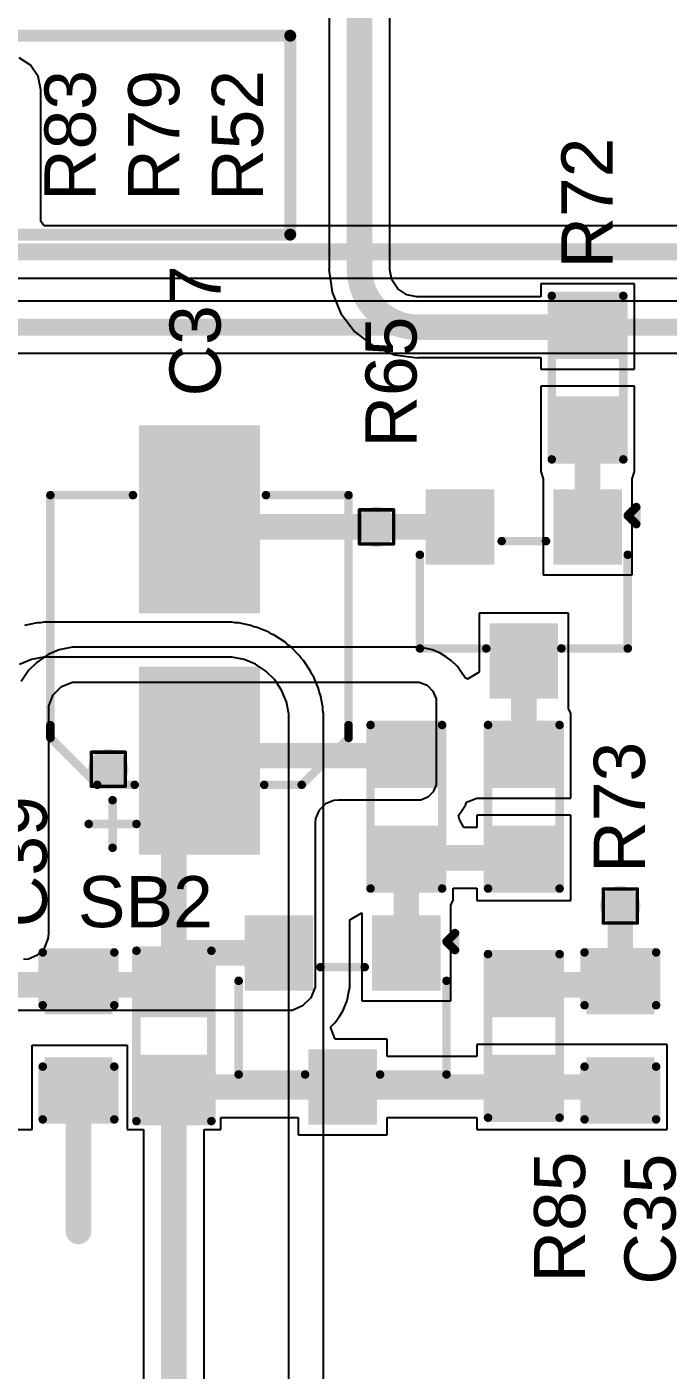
# Model space of a CAD drawing. Header units: inches. Extents: x -40 to 219, y 2 to 133.
# Drawn here: x 74.08 to 83.64, y 18.79 to 38.82 of the extents above; entities that cross this region are included whole.
import ezdxf

# ---------------------------------------------------------------- set-up
doc = ezdxf.new("R2010")
doc.units = ezdxf.units.IN
for name, color, linetype in [('Bottom Layer', 5, 'Continuous'), ('Drill Drawing', 1, 'Continuous'), ('Top Layer', 1, 'Continuous'), ('Top Overlay', 2, 'Continuous'), ('Top Paste', 8, 'Continuous'), ('Top Solder', 216, 'Continuous'), ('Via Holes', 16, 'Continuous')]:
    doc.layers.add(name, color=color, linetype=linetype)
doc.styles.add('Arial', font='', dxfattribs={"height": 0.2})
doc.styles.get('Arial').set_extended_font_data('Arial')

# ---------------------------------------------------------------- blocks, each defined once
blk = doc.blocks.new('S______B______27')
at = {"layer": 'Top Layer'}
for points in [[(-1.143, -0.4445), (-1.143, 0.4445), (-0.3809999999999999, 0.4445), (-0.3809999999999999, -0.4445)], [(0.3809999999999999, -0.4445), (0.3809999999999999, 0.4445), (1.143, 0.4445), (1.143, -0.4445)]]:
    blk.add_hatch(color=1, dxfattribs=at).paths.add_polyline_path(points)
at = {"layer": 'Top Paste'}
for points in [[(-1.143, -0.4445), (-1.143, 0.4445), (-0.3809999999999999, 0.4445), (-0.3809999999999999, -0.4445)], [(0.3809999999999999, -0.4445), (0.3809999999999999, 0.4445), (1.143, 0.4445), (1.143, -0.4445)]]:
    blk.add_hatch(color=8, dxfattribs=at).paths.add_polyline_path(points)
at = {"layer": 'Top Solder'}
for points in [[(-1.2446, -0.5460999999999999), (-1.2446, 0.5460999999999999), (-0.2794, 0.5460999999999999), (-0.2794, -0.5460999999999999)], [(0.2794, -0.5460999999999999), (0.2794, 0.5460999999999999), (1.2446, 0.5460999999999999), (1.2446, -0.5460999999999999)]]:
    blk.add_hatch(color=216, dxfattribs=at).paths.add_polyline_path(points)
at = {"layer": 'Top Overlay', "const_width": 0.127}
for points in [[(-1.27, 0.5588), (-1.27, -0.5588)], [(-1.27, 0.5588), (1.27, 0.5588)], [(1.27, 0.5588), (1.27, -0.5588)], [(-1.27, -0.5588), (1.27, -0.5588)]]:
    blk.add_lwpolyline(points, dxfattribs=at)
at = {"layer": 'Top Overlay', "const_width": 0.0635}
for points in [[(-1.30175, 0.5588, 1), (-1.23825, 0.5588, 1)], [(-1.30175, 0.5588, 1), (-1.23825, 0.5588, 1)], [(1.23825, 0.5588, 1), (1.30175, 0.5588, 1)], [(1.23825, 0.5588, 1), (1.30175, 0.5588, 1)], [(-1.30175, -0.5588, 1), (-1.23825, -0.5588, 1)], [(-1.30175, -0.5588, 1), (-1.23825, -0.5588, 1)], [(1.23825, -0.5588, 1), (1.30175, -0.5588, 1)], [(1.23825, -0.5588, 1), (1.30175, -0.5588, 1)]]:
    blk.add_lwpolyline(points, format="xyb", close=True, dxfattribs=at)
blk = doc.blocks.new('R___0603_33')
at = {"layer": 'Top Layer'}
for points in [[(-0.3809999999999999, 0.4445), (-0.3809999999999999, -0.4445), (-1.143, -0.4445), (-1.143, 0.4445)], [(1.143, 0.4445), (1.143, -0.4445), (0.3809999999999999, -0.4445), (0.3809999999999999, 0.4445)]]:
    blk.add_hatch(color=1, dxfattribs=at).paths.add_polyline_path(points)
at = {"layer": 'Top Paste'}
for points in [[(-0.3809999999999999, 0.4445), (-0.3809999999999999, -0.4445), (-1.143, -0.4445), (-1.143, 0.4445)], [(1.143, 0.4445), (1.143, -0.4445), (0.3809999999999999, -0.4445), (0.3809999999999999, 0.4445)]]:
    blk.add_hatch(color=8, dxfattribs=at).paths.add_polyline_path(points)
at = {"layer": 'Top Solder'}
for points in [[(-0.2794, 0.5460999999999999), (-0.2794, -0.5460999999999999), (-1.2446, -0.5460999999999999), (-1.2446, 0.5460999999999999)], [(1.2446, 0.5460999999999999), (1.2446, -0.5460999999999999), (0.2794, -0.5460999999999999), (0.2794, 0.5460999999999999)]]:
    blk.add_hatch(color=216, dxfattribs=at).paths.add_polyline_path(points)
at = {"layer": 'Top Overlay', "const_width": 0.127}
for points in [[(-1.2192, 0.5334), (1.2192, 0.5334)], [(-1.2192, 0.5334), (-1.2192, -0.5334)], [(1.2192, 0.5334), (1.2192, -0.5334)], [(-1.2192, -0.5334), (1.2192, -0.5334)]]:
    blk.add_lwpolyline(points, dxfattribs=at)
at = {"layer": 'Top Overlay', "const_width": 0.0635}
for points in [[(-1.25095, 0.5334, 1), (-1.18745, 0.5334, 1)], [(-1.25095, 0.5334, 1), (-1.18745, 0.5334, 1)], [(1.18745, 0.5334, 1), (1.25095, 0.5334, 1)], [(1.18745, 0.5334, 1), (1.25095, 0.5334, 1)], [(-1.25095, -0.5334, 1), (-1.18745, -0.5334, 1)], [(-1.25095, -0.5334, 1), (-1.18745, -0.5334, 1)], [(1.18745, -0.5334, 1), (1.25095, -0.5334, 1)], [(1.18745, -0.5334, 1), (1.25095, -0.5334, 1)]]:
    blk.add_lwpolyline(points, format="xyb", close=True, dxfattribs=at)
blk = doc.blocks.new('R___0603_45')
at = {"layer": 'Top Layer'}
for points in [[(-0.3809999999999999, 0.4445), (-0.3809999999999999, -0.4445), (-1.143, -0.4445), (-1.143, 0.4445)], [(1.143, 0.4445), (1.143, -0.4445), (0.3809999999999999, -0.4445), (0.3809999999999999, 0.4445)]]:
    blk.add_hatch(color=1, dxfattribs=at).paths.add_polyline_path(points)
at = {"layer": 'Top Paste'}
for points in [[(-0.3809999999999999, 0.4445), (-0.3809999999999999, -0.4445), (-1.143, -0.4445), (-1.143, 0.4445)], [(1.143, 0.4445), (1.143, -0.4445), (0.3809999999999999, -0.4445), (0.3809999999999999, 0.4445)]]:
    blk.add_hatch(color=8, dxfattribs=at).paths.add_polyline_path(points)
at = {"layer": 'Top Solder'}
for points in [[(-0.2794, 0.5460999999999999), (-0.2794, -0.5460999999999999), (-1.2446, -0.5460999999999999), (-1.2446, 0.5460999999999999)], [(1.2446, 0.5460999999999999), (1.2446, -0.5460999999999999), (0.2794, -0.5460999999999999), (0.2794, 0.5460999999999999)]]:
    blk.add_hatch(color=216, dxfattribs=at).paths.add_polyline_path(points)
at = {"layer": 'Top Overlay', "const_width": 0.127}
for points in [[(-1.2192, 0.5334), (1.2192, 0.5334)], [(-1.2192, 0.5334), (-1.2192, -0.5334)], [(1.2192, 0.5334), (1.2192, -0.5334)], [(-1.2192, -0.5334), (1.2192, -0.5334)]]:
    blk.add_lwpolyline(points, dxfattribs=at)
at = {"layer": 'Top Overlay', "const_width": 0.0635}
for points in [[(-1.25095, 0.5334, 1), (-1.18745, 0.5334, 1)], [(-1.25095, 0.5334, 1), (-1.18745, 0.5334, 1)], [(1.18745, 0.5334, 1), (1.25095, 0.5334, 1)], [(1.18745, 0.5334, 1), (1.25095, 0.5334, 1)], [(-1.25095, -0.5334, 1), (-1.18745, -0.5334, 1)], [(-1.25095, -0.5334, 1), (-1.18745, -0.5334, 1)], [(1.18745, -0.5334, 1), (1.25095, -0.5334, 1)], [(1.18745, -0.5334, 1), (1.25095, -0.5334, 1)]]:
    blk.add_lwpolyline(points, format="xyb", close=True, dxfattribs=at)
blk = doc.blocks.new('R___0603_46')
at = {"layer": 'Top Layer'}
for points in [[(-0.3809999999999999, 0.4445), (-0.3809999999999999, -0.4445), (-1.143, -0.4445), (-1.143, 0.4445)], [(1.143, 0.4445), (1.143, -0.4445), (0.3809999999999999, -0.4445), (0.3809999999999999, 0.4445)]]:
    blk.add_hatch(color=1, dxfattribs=at).paths.add_polyline_path(points)
at = {"layer": 'Top Paste'}
for points in [[(-0.3809999999999999, 0.4445), (-0.3809999999999999, -0.4445), (-1.143, -0.4445), (-1.143, 0.4445)], [(1.143, 0.4445), (1.143, -0.4445), (0.3809999999999999, -0.4445), (0.3809999999999999, 0.4445)]]:
    blk.add_hatch(color=8, dxfattribs=at).paths.add_polyline_path(points)
at = {"layer": 'Top Solder'}
for points in [[(-0.2794, 0.5460999999999999), (-0.2794, -0.5460999999999999), (-1.2446, -0.5460999999999999), (-1.2446, 0.5460999999999999)], [(1.2446, 0.5460999999999999), (1.2446, -0.5460999999999999), (0.2794, -0.5460999999999999), (0.2794, 0.5460999999999999)]]:
    blk.add_hatch(color=216, dxfattribs=at).paths.add_polyline_path(points)
at = {"layer": 'Top Overlay', "const_width": 0.127}
for points in [[(-1.2192, 0.5334), (1.2192, 0.5334)], [(-1.2192, 0.5334), (-1.2192, -0.5334)], [(1.2192, 0.5334), (1.2192, -0.5334)], [(-1.2192, -0.5334), (1.2192, -0.5334)]]:
    blk.add_lwpolyline(points, dxfattribs=at)
at = {"layer": 'Top Overlay', "const_width": 0.0635}
for points in [[(-1.25095, 0.5334, 1), (-1.18745, 0.5334, 1)], [(-1.25095, 0.5334, 1), (-1.18745, 0.5334, 1)], [(1.18745, 0.5334, 1), (1.25095, 0.5334, 1)], [(1.18745, 0.5334, 1), (1.25095, 0.5334, 1)], [(-1.25095, -0.5334, 1), (-1.18745, -0.5334, 1)], [(-1.25095, -0.5334, 1), (-1.18745, -0.5334, 1)], [(1.18745, -0.5334, 1), (1.25095, -0.5334, 1)], [(1.18745, -0.5334, 1), (1.25095, -0.5334, 1)]]:
    blk.add_lwpolyline(points, format="xyb", close=True, dxfattribs=at)
blk = doc.blocks.new('R___0603_53')
at = {"layer": 'Top Layer'}
for points in [[(-0.3809999999999999, 0.4445), (-0.3809999999999999, -0.4445), (-1.143, -0.4445), (-1.143, 0.4445)], [(1.143, 0.4445), (1.143, -0.4445), (0.3809999999999999, -0.4445), (0.3809999999999999, 0.4445)]]:
    blk.add_hatch(color=1, dxfattribs=at).paths.add_polyline_path(points)
at = {"layer": 'Top Paste'}
for points in [[(-0.3809999999999999, 0.4445), (-0.3809999999999999, -0.4445), (-1.143, -0.4445), (-1.143, 0.4445)], [(1.143, 0.4445), (1.143, -0.4445), (0.3809999999999999, -0.4445), (0.3809999999999999, 0.4445)]]:
    blk.add_hatch(color=8, dxfattribs=at).paths.add_polyline_path(points)
at = {"layer": 'Top Solder'}
for points in [[(-0.2794, 0.5460999999999999), (-0.2794, -0.5460999999999999), (-1.2446, -0.5460999999999999), (-1.2446, 0.5460999999999999)], [(1.2446, 0.5460999999999999), (1.2446, -0.5460999999999999), (0.2794, -0.5460999999999999), (0.2794, 0.5460999999999999)]]:
    blk.add_hatch(color=216, dxfattribs=at).paths.add_polyline_path(points)
at = {"layer": 'Top Overlay', "const_width": 0.127}
for points in [[(-1.2192, 0.5334), (1.2192, 0.5334)], [(-1.2192, 0.5334), (-1.2192, -0.5334)], [(1.2192, 0.5334), (1.2192, -0.5334)], [(-1.2192, -0.5334), (1.2192, -0.5334)]]:
    blk.add_lwpolyline(points, dxfattribs=at)
at = {"layer": 'Top Overlay', "const_width": 0.0635}
for points in [[(-1.25095, 0.5334, 1), (-1.18745, 0.5334, 1)], [(-1.25095, 0.5334, 1), (-1.18745, 0.5334, 1)], [(1.18745, 0.5334, 1), (1.25095, 0.5334, 1)], [(1.18745, 0.5334, 1), (1.25095, 0.5334, 1)], [(-1.25095, -0.5334, 1), (-1.18745, -0.5334, 1)], [(-1.25095, -0.5334, 1), (-1.18745, -0.5334, 1)], [(1.18745, -0.5334, 1), (1.25095, -0.5334, 1)], [(1.18745, -0.5334, 1), (1.25095, -0.5334, 1)]]:
    blk.add_lwpolyline(points, format="xyb", close=True, dxfattribs=at)
blk = doc.blocks.new('SOT_23_116')
at = {"layer": 'Top Layer'}
for points in [[(-0.41000045, 1.46000089), (0.41000045, 1.46000089), (0.41000045, 0.54000019), (-0.41000045, 0.54000019)], [(-1.36000109, -0.54000019), (-0.54000019, -0.54000019), (-0.54000019, -1.46000089), (-1.36000109, -1.46000089)], [(0.54000019, -0.54000019), (1.36000109, -0.54000019), (1.36000109, -1.46000089), (0.54000019, -1.46000089)]]:
    blk.add_hatch(color=1, dxfattribs=at).paths.add_polyline_path(points)
at = {"layer": 'Top Paste'}
for points in [[(-0.41000045, 1.46000089), (0.41000045, 1.46000089), (0.41000045, 0.54000019), (-0.41000045, 0.54000019)], [(-1.36000109, -0.54000019), (-0.54000019, -0.54000019), (-0.54000019, -1.46000089), (-1.36000109, -1.46000089)], [(0.54000019, -0.54000019), (1.36000109, -0.54000019), (1.36000109, -1.46000089), (0.54000019, -1.46000089)]]:
    blk.add_hatch(color=8, dxfattribs=at).paths.add_polyline_path(points)
at = {"layer": 'Top Solder'}
for points in [[(-0.51160045, 1.56160089), (0.51160045, 1.56160089), (0.51160045, 0.43840019), (-0.51160045, 0.43840019)], [(-1.46160109, -0.43840019), (-0.43840019, -0.43840019), (-0.43840019, -1.56160089), (-1.46160109, -1.56160089)], [(0.43840019, -0.43840019), (1.46160109, -0.43840019), (1.46160109, -1.56160089), (0.43840019, -1.56160089)]]:
    blk.add_hatch(color=216, dxfattribs=at).paths.add_polyline_path(points)
at = {"layer": 'Top Overlay', "const_width": 0.127}
for points in [[(-0.5588, 0.8128), (-1.54940254, 0.8127974599999999)], [(-1.5494, -0.5841999999999999), (-1.54940254, 0.8127974599999999)], [(1.54940254, 0.8127974599999999), (0.5588, 0.8128)], [(1.54940254, 0.8127974599999999), (1.5494, -0.5841999999999999)], [(0.3302, -0.7874), (-0.3302, -0.7874)], [(-1.5494, -1.1684), (-1.6764, -1.0414)], [(-1.6764, -1.0414), (-1.6764, -1.29540254)], [(-1.5494, -1.1684), (-1.6764, -1.29540254)]]:
    blk.add_lwpolyline(points, dxfattribs=at)
at = {"layer": 'Top Overlay', "const_width": 0.0635}
for points in [[(-1.58115254, 0.8127974599999999, 1), (-1.51765254, 0.8127974599999999, 1)], [(-1.58115254, 0.8127974599999999, 1), (-1.51765254, 0.8127974599999999, 1)], [(-0.5905499999999999, 0.8128, 1), (-0.52705, 0.8128, 1)], [(0.52705, 0.8128, 1), (0.5905499999999999, 0.8128, 1)], [(1.51765254, 0.8127974599999999, 1), (1.58115254, 0.8127974599999999, 1)], [(1.51765254, 0.8127974599999999, 1), (1.58115254, 0.8127974599999999, 1)], [(-1.58115, -0.5841999999999999, 1), (-1.51765, -0.5841999999999999, 1)], [(1.51765, -0.5841999999999999, 1), (1.58115, -0.5841999999999999, 1)], [(-0.36195, -0.7874, 1), (-0.29845, -0.7874, 1)], [(0.29845, -0.7874, 1), (0.36195, -0.7874, 1)], [(-1.70815, -1.0414, 1), (-1.64465, -1.0414, 1)], [(-1.70815, -1.0414, 1), (-1.64465, -1.0414, 1)], [(-1.58115, -1.1684, 1), (-1.51765, -1.1684, 1)], [(-1.58115, -1.1684, 1), (-1.51765, -1.1684, 1)], [(-1.70815, -1.29540254, 1), (-1.64465, -1.29540254, 1)], [(-1.70815, -1.29540254, 1), (-1.64465, -1.29540254, 1)]]:
    blk.add_lwpolyline(points, format="xyb", close=True, dxfattribs=at)
blk = doc.blocks.new('SOT_23_122')
at = {"layer": 'Top Layer'}
for points in [[(-0.41000045, 1.46000089), (0.41000045, 1.46000089), (0.41000045, 0.54000019), (-0.41000045, 0.54000019)], [(-1.36000109, -0.54000019), (-0.54000019, -0.54000019), (-0.54000019, -1.46000089), (-1.36000109, -1.46000089)], [(0.54000019, -0.54000019), (1.36000109, -0.54000019), (1.36000109, -1.46000089), (0.54000019, -1.46000089)]]:
    blk.add_hatch(color=1, dxfattribs=at).paths.add_polyline_path(points)
at = {"layer": 'Top Paste'}
for points in [[(-0.41000045, 1.46000089), (0.41000045, 1.46000089), (0.41000045, 0.54000019), (-0.41000045, 0.54000019)], [(-1.36000109, -0.54000019), (-0.54000019, -0.54000019), (-0.54000019, -1.46000089), (-1.36000109, -1.46000089)], [(0.54000019, -0.54000019), (1.36000109, -0.54000019), (1.36000109, -1.46000089), (0.54000019, -1.46000089)]]:
    blk.add_hatch(color=8, dxfattribs=at).paths.add_polyline_path(points)
at = {"layer": 'Top Solder'}
for points in [[(-0.51160045, 1.56160089), (0.51160045, 1.56160089), (0.51160045, 0.43840019), (-0.51160045, 0.43840019)], [(-1.46160109, -0.43840019), (-0.43840019, -0.43840019), (-0.43840019, -1.56160089), (-1.46160109, -1.56160089)], [(0.43840019, -0.43840019), (1.46160109, -0.43840019), (1.46160109, -1.56160089), (0.43840019, -1.56160089)]]:
    blk.add_hatch(color=216, dxfattribs=at).paths.add_polyline_path(points)
at = {"layer": 'Top Overlay', "const_width": 0.127}
for points in [[(-1.5494, 0.8128), (-1.54940254, -0.5841999999999999)], [(-0.5588, 0.8128), (-1.5494, 0.8128)], [(1.5494, 0.8128), (0.5588, 0.8128)], [(1.54940254, -0.5841999999999999), (1.5494, 0.8128)], [(0.3302, -0.7874), (-0.3302, -0.7874)], [(-1.5494, -1.1684), (-1.6764, -1.0414)], [(-1.6764, -1.0414), (-1.6764, -1.2954)], [(-1.5494, -1.1684), (-1.6764, -1.2954)]]:
    blk.add_lwpolyline(points, dxfattribs=at)
at = {"layer": 'Top Overlay', "const_width": 0.0635}
for points in [[(-1.58115, 0.8128, 1), (-1.51765, 0.8128, 1)], [(-1.58115, 0.8128, 1), (-1.51765, 0.8128, 1)], [(-0.5905499999999999, 0.8128, 1), (-0.52705, 0.8128, 1)], [(0.52705, 0.8128, 1), (0.5905499999999999, 0.8128, 1)], [(1.51765, 0.8128, 1), (1.58115, 0.8128, 1)], [(1.51765, 0.8128, 1), (1.58115, 0.8128, 1)], [(-1.58115254, -0.5841999999999999, 1), (-1.51765254, -0.5841999999999999, 1)], [(1.51765254, -0.5841999999999999, 1), (1.58115254, -0.5841999999999999, 1)], [(-0.36195, -0.7874, 1), (-0.29845, -0.7874, 1)], [(0.29845, -0.7874, 1), (0.36195, -0.7874, 1)], [(-1.70815, -1.0414, 1), (-1.64465, -1.0414, 1)], [(-1.70815, -1.0414, 1), (-1.64465, -1.0414, 1)], [(-1.58115, -1.1684, 1), (-1.51765, -1.1684, 1)], [(-1.58115, -1.1684, 1), (-1.51765, -1.1684, 1)], [(-1.70815, -1.2954, 1), (-1.64465, -1.2954, 1)], [(-1.70815, -1.2954, 1), (-1.64465, -1.2954, 1)]]:
    blk.add_lwpolyline(points, format="xyb", close=True, dxfattribs=at)
blk = doc.blocks.new('C___0603_173')
at = {"layer": 'Top Layer'}
for points in [[(-0.3809999999999999, 0.4445), (-0.3809999999999999, -0.4445), (-1.143, -0.4445), (-1.143, 0.4445)], [(1.143, 0.4445), (1.143, -0.4445), (0.3809999999999999, -0.4445), (0.3809999999999999, 0.4445)]]:
    blk.add_hatch(color=1, dxfattribs=at).paths.add_polyline_path(points)
at = {"layer": 'Top Paste'}
for points in [[(-0.3809999999999999, 0.4445), (-0.3809999999999999, -0.4445), (-1.143, -0.4445), (-1.143, 0.4445)], [(1.143, 0.4445), (1.143, -0.4445), (0.3809999999999999, -0.4445), (0.3809999999999999, 0.4445)]]:
    blk.add_hatch(color=8, dxfattribs=at).paths.add_polyline_path(points)
at = {"layer": 'Top Solder'}
for points in [[(-0.3210001199999999, 0.50449988), (-0.3210001199999999, -0.50449988), (-1.20299988, -0.50449988), (-1.20299988, 0.50449988)], [(1.20299988, 0.50449988), (1.20299988, -0.50449988), (0.3210001199999999, -0.50449988), (0.3210001199999999, 0.50449988)]]:
    blk.add_hatch(color=216, dxfattribs=at).paths.add_polyline_path(points)
at = {"layer": 'Top Overlay', "const_width": 0.127}
for points in [[(-1.2446, 0.5334), (-0.4571999999999999, 0.5334)], [(-1.2446, 0.5334), (-1.2446, -0.5334)], [(0.4571999999999999, 0.5334), (1.2446, 0.5334)], [(1.2446, 0.5334), (1.2446, -0.5334)], [(-1.2446, -0.5334), (-0.4571999999999999, -0.5334)], [(0.4571999999999999, -0.5334), (1.2446, -0.5334)]]:
    blk.add_lwpolyline(points, dxfattribs=at)
at = {"layer": 'Top Overlay', "const_width": 0.0635}
for points in [[(-1.27635, 0.5334, 1), (-1.21285, 0.5334, 1)], [(-1.27635, 0.5334, 1), (-1.21285, 0.5334, 1)], [(-0.4889499999999999, 0.5334, 1), (-0.42545, 0.5334, 1)], [(0.42545, 0.5334, 1), (0.4889499999999999, 0.5334, 1)], [(1.21285, 0.5334, 1), (1.27635, 0.5334, 1)], [(1.21285, 0.5334, 1), (1.27635, 0.5334, 1)], [(-1.27635, -0.5334, 1), (-1.21285, -0.5334, 1)], [(-1.27635, -0.5334, 1), (-1.21285, -0.5334, 1)], [(-0.4889499999999999, -0.5334, 1), (-0.42545, -0.5334, 1)], [(0.42545, -0.5334, 1), (0.4889499999999999, -0.5334, 1)], [(1.21285, -0.5334, 1), (1.27635, -0.5334, 1)], [(1.21285, -0.5334, 1), (1.27635, -0.5334, 1)]]:
    blk.add_lwpolyline(points, format="xyb", close=True, dxfattribs=at)
blk = doc.blocks.new('RVT1E100M0405__175')
at = {"layer": 'Top Layer'}
for points in [[(-3.09999888, 0.7999996699999999), (-0.499999, 0.7999996699999999), (-0.499999, -0.7999996699999999), (-3.09999888, -0.7999996699999999)], [(0.50000154, 0.7999996699999999), (3.10000142, 0.7999996699999999), (3.10000142, -0.7999996699999999), (0.50000154, -0.7999996699999999)]]:
    blk.add_hatch(color=1, dxfattribs=at).paths.add_polyline_path(points)
at = {"layer": 'Top Paste'}
for points in [[(-3.09999888, 0.7999996699999999), (-0.499999, 0.7999996699999999), (-0.499999, -0.7999996699999999), (-3.09999888, -0.7999996699999999)], [(0.50000154, 0.7999996699999999), (3.10000142, 0.7999996699999999), (3.10000142, -0.7999996699999999), (0.50000154, -0.7999996699999999)]]:
    blk.add_hatch(color=8, dxfattribs=at).paths.add_polyline_path(points)
at = {"layer": 'Top Solder'}
for points in [[(-3.20159888, 0.90159967), (-0.398399, 0.90159967), (-0.398399, -0.90159967), (-3.20159888, -0.90159967)], [(0.39840154, 0.90159967), (3.20160142, 0.90159967), (3.20160142, -0.90159967), (0.39840154, -0.90159967)]]:
    blk.add_hatch(color=216, dxfattribs=at).paths.add_polyline_path(points)
at = {"layer": 'Top Overlay', "const_width": 0.127}
for points in [[(-1.4605, 2.2225), (-2.159, 1.524)], [(-1.4605, 2.2225), (-1.27, 2.2225)], [(-1.27, 2.2225), (2.159, 2.2225)], [(2.159, 2.2225), (2.159, 0.9905999999999999)], [(-2.7432, 1.651), (-2.7432, 0.9397999999999999)], [(-2.159, 1.524), (-2.15899746, 0.9652025399999999)], [(-3.0988, 1.2954), (-2.3876, 1.2954)], [(-2.15899746, -0.9652025399999999), (-2.159, -1.524)], [(2.159, -0.9905999999999999), (2.159, -2.2225)], [(-2.159, -1.524), (-1.4605, -2.2225)], [(-1.4605, -2.2225), (-1.27, -2.2225)], [(-1.27, -2.2225), (2.159, -2.2225)]]:
    blk.add_lwpolyline(points, dxfattribs=at)
at = {"layer": 'Top Overlay', "const_width": 0.0635}
for points in [[(-1.49225, 2.2225, 1), (-1.42875, 2.2225, 1)], [(-1.49225, 2.2225, 1), (-1.42875, 2.2225, 1)], [(-1.30175, 2.2225, 1), (-1.23825, 2.2225, 1)], [(-1.30175, 2.2225, 1), (-1.23825, 2.2225, 1)], [(2.12725, 2.2225, 1), (2.19075, 2.2225, 1)], [(2.12725, 2.2225, 1), (2.19075, 2.2225, 1)], [(-2.77495, 1.651, 1), (-2.71145, 1.651, 1)], [(-2.19075, 1.524, 1), (-2.12725, 1.524, 1)], [(-2.19075, 1.524, 1), (-2.12725, 1.524, 1)], [(-3.13055, 1.2954, 1), (-3.06705, 1.2954, 1)], [(-2.41935, 1.2954, 1), (-2.35585, 1.2954, 1)], [(-2.77495, 0.9397999999999999, 1), (-2.71145, 0.9397999999999999, 1)], [(-2.19074746, 0.9652025399999999, 1), (-2.12724746, 0.9652025399999999, 1)], [(2.12725, 0.9905999999999999, 1), (2.19075, 0.9905999999999999, 1)], [(-2.19074746, -0.9652025399999999, 1), (-2.12724746, -0.9652025399999999, 1)], [(2.12725, -0.9905999999999999, 1), (2.19075, -0.9905999999999999, 1)], [(-2.19075, -1.524, 1), (-2.12725, -1.524, 1)], [(-2.19075, -1.524, 1), (-2.12725, -1.524, 1)], [(-1.49225, -2.2225, 1), (-1.42875, -2.2225, 1)], [(-1.49225, -2.2225, 1), (-1.42875, -2.2225, 1)], [(-1.30175, -2.2225, 1), (-1.23825, -2.2225, 1)], [(-1.30175, -2.2225, 1), (-1.23825, -2.2225, 1)], [(2.12725, -2.2225, 1), (2.19075, -2.2225, 1)], [(2.12725, -2.2225, 1), (2.19075, -2.2225, 1)]]:
    blk.add_lwpolyline(points, format="xyb", close=True, dxfattribs=at)
blk = doc.blocks.new('C___0603_177')
at = {"layer": 'Top Layer'}
for points in [[(-0.3809999999999999, 0.4445), (-0.3809999999999999, -0.4445), (-1.143, -0.4445), (-1.143, 0.4445)], [(1.143, 0.4445), (1.143, -0.4445), (0.3809999999999999, -0.4445), (0.3809999999999999, 0.4445)]]:
    blk.add_hatch(color=1, dxfattribs=at).paths.add_polyline_path(points)
at = {"layer": 'Top Paste'}
for points in [[(-0.3809999999999999, 0.4445), (-0.3809999999999999, -0.4445), (-1.143, -0.4445), (-1.143, 0.4445)], [(1.143, 0.4445), (1.143, -0.4445), (0.3809999999999999, -0.4445), (0.3809999999999999, 0.4445)]]:
    blk.add_hatch(color=8, dxfattribs=at).paths.add_polyline_path(points)
at = {"layer": 'Top Solder'}
for points in [[(-0.3210001199999999, 0.50449988), (-0.3210001199999999, -0.50449988), (-1.20299988, -0.50449988), (-1.20299988, 0.50449988)], [(1.20299988, 0.50449988), (1.20299988, -0.50449988), (0.3210001199999999, -0.50449988), (0.3210001199999999, 0.50449988)]]:
    blk.add_hatch(color=216, dxfattribs=at).paths.add_polyline_path(points)
at = {"layer": 'Top Overlay', "const_width": 0.127}
for points in [[(-0.4571999999999999, 0.5334), (-1.2446, 0.5334)], [(-1.2446, -0.5334), (-1.2446, 0.5334)], [(1.2446, 0.5334), (0.4571999999999999, 0.5334)], [(1.2446, -0.5334), (1.2446, 0.5334)], [(-0.4571999999999999, -0.5334), (-1.2446, -0.5334)], [(1.2446, -0.5334), (0.4571999999999999, -0.5334)]]:
    blk.add_lwpolyline(points, dxfattribs=at)
at = {"layer": 'Top Overlay', "const_width": 0.0635}
for points in [[(-1.27635, 0.5334, 1), (-1.21285, 0.5334, 1)], [(-1.27635, 0.5334, 1), (-1.21285, 0.5334, 1)], [(-0.4889499999999999, 0.5334, 1), (-0.42545, 0.5334, 1)], [(0.42545, 0.5334, 1), (0.4889499999999999, 0.5334, 1)], [(1.21285, 0.5334, 1), (1.27635, 0.5334, 1)], [(1.21285, 0.5334, 1), (1.27635, 0.5334, 1)], [(-1.27635, -0.5334, 1), (-1.21285, -0.5334, 1)], [(-1.27635, -0.5334, 1), (-1.21285, -0.5334, 1)], [(-0.4889499999999999, -0.5334, 1), (-0.42545, -0.5334, 1)], [(0.42545, -0.5334, 1), (0.4889499999999999, -0.5334, 1)], [(1.21285, -0.5334, 1), (1.27635, -0.5334, 1)], [(1.21285, -0.5334, 1), (1.27635, -0.5334, 1)]]:
    blk.add_lwpolyline(points, format="xyb", close=True, dxfattribs=at)

msp = doc.modelspace()

# ---------------------------------------------------------------- hatches: boundary and pattern name
at = {"layer": 'Bottom Layer'}
h = msp.add_hatch(color=5, dxfattribs=at)
edge = h.paths.add_edge_path()
edge.add_arc((79.29732172, 31.36299289999999), 0.2999994, 0, 360)
h = msp.add_hatch(color=5, dxfattribs=at)
edge = h.paths.add_edge_path()
edge.add_arc((75.29932108, 27.75019596), 0.2999994, 0, 360)
h = msp.add_hatch(color=5, dxfattribs=at)
edge = h.paths.add_edge_path()
edge.add_arc((82.93191947999999, 25.71179008), 0.2999994, 0, 360)
at = {"layer": 'Top Layer'}
h = msp.add_hatch(color=1, dxfattribs=at)
edge = h.paths.add_edge_path()
edge.add_arc((79.29732172, 31.36299289999999), 0.2999994, 0, 360)
h = msp.add_hatch(color=1, dxfattribs=at)
edge = h.paths.add_edge_path()
edge.add_arc((75.29932108, 27.75019596), 0.2999994, 0, 360)
h = msp.add_hatch(color=1, dxfattribs=at)
edge = h.paths.add_edge_path()
edge.add_arc((82.93191947999999, 25.71179008), 0.2999994, 0, 360)
at = {"layer": 'Via Holes'}
h = msp.add_hatch(color=7, dxfattribs=at)
edge = h.paths.add_edge_path()
edge.add_arc((79.29732172, 31.36299289999999), 0.1499997, 0, 360)
h = msp.add_hatch(color=7, dxfattribs=at)
edge = h.paths.add_edge_path()
edge.add_arc((75.29932108, 27.75019596), 0.1499997, 0, 360)
h = msp.add_hatch(color=7, dxfattribs=at)
edge = h.paths.add_edge_path()
edge.add_arc((82.93191947999999, 25.71179008), 0.1499997, 0, 360)

# ---------------------------------------------------------------- linework, layer by layer
at = {"layer": 'Bottom Layer'}
for p, q in [((74.13946564, 38.24464029999999), (73.97142939999999, 38.35691846)), ((74.25174379999999, 38.07660406), (74.13946564, 38.24464029999999)), ((74.29116968, 37.87839262), (74.25174379999999, 38.07660406)), ((74.29116968, 35.9142919), (74.29116968, 37.87839262)), ((74.34430394, 35.8495473), (74.29116968, 35.9142919)), ((86.02743779999999, 35.8495473), (74.34430394, 35.8495473)), ((69.63979975999999, 35.07261717999999), (86.02743779999999, 35.07261717999999)), ((86.74167818, 34.72876468), (72.27875308, 34.72876468)), ((72.27875308, 33.95183456), (86.74167818, 33.95183456)), ((74.23905395999999, 29.93045068), (74.05169086, 29.89318126)), ((74.29007748, 29.93045068), (74.23905395999999, 29.93045068)), ((74.34011548, 29.9404024), (74.29007748, 29.93045068)), ((74.43562963999999, 29.94039986), (74.34011548, 29.9404024)), ((77.04752687999999, 29.94039986), (74.43562963999999, 29.94039986)), ((77.14031308, 29.94040494), (77.04752687999999, 29.94039986)), ((77.19035108, 29.93045322), (77.14031308, 29.94040494)), ((77.24137205999999, 29.93045576), (77.19035108, 29.93045322)), ((77.4233783, 29.89425822), (77.24137205999999, 29.93045576)), ((77.470508, 29.87473832), (77.4233783, 29.89425822)), ((77.52055361999999, 29.86478406), (77.470508, 29.87473832)), ((77.69200108, 29.79377074), (77.52055361999999, 29.86478406)), ((77.73442161999999, 29.76542688), (77.69200108, 29.79377074)), ((77.78154878, 29.74590698), (77.73442161999999, 29.76542688)), ((77.93584616, 29.64281092), (77.78154878, 29.74590698)), ((77.97191923999999, 29.60673784), (77.93584616, 29.64281092)), ((78.01433978, 29.57839398), (77.97191923999999, 29.60673784)), ((78.14555872, 29.44717504), (78.01433978, 29.57839398)), ((78.17390258, 29.40475704), (78.14555872, 29.44717504)), ((74.15273968, 29.38518126), (73.97625031999999, 29.31207752)), ((74.34010278, 29.42245068), (74.15273968, 29.38518126)), ((74.43561693999999, 29.42244814), (74.34010278, 29.42245068)), ((77.04755481999999, 29.42244814), (74.43561693999999, 29.42244814)), ((77.14034102, 29.42245321999999), (77.04755481999999, 29.42244814)), ((77.32234726, 29.38625568), (77.14034102, 29.42245321999999)), ((77.49379472, 29.31524236), (77.32234726, 29.38625568)), ((77.6480921, 29.2121463), (77.49379472, 29.31524236)), ((78.20997566, 29.36868142), (78.17390258, 29.40475704)), ((78.31307172, 29.21438404), (78.20997566, 29.36868142)), ((77.77931104, 29.08092736), (77.6480921, 29.2121463)), ((77.8824071, 28.92662998), (77.77931104, 29.08092736)), ((78.33259162, 29.16725688), (78.31307172, 29.21438404)), ((78.36093548, 29.12483634), (78.33259162, 29.16725688)), ((78.4319488, 28.95338888), (78.36093548, 29.12483634)), ((77.95342042, 28.75518252), (77.8824071, 28.92662998)), ((78.44190305999999, 28.9033458), (78.4319488, 28.95338888)), ((78.46142296, 28.85621356), (78.44190305999999, 28.9033458)), ((78.49736142, 28.67551288), (78.46142296, 28.85621356)), ((77.98935888, 28.5744793), (77.95342042, 28.75518252)), ((78.49736142, 28.6252031), (78.49736142, 28.67551288)), ((77.98961288, 28.48144164), (77.98935888, 28.5744793)), ((77.98961288, 17.55838754), (77.98961288, 28.48144164)), ((78.50730806, 28.57589408), (78.49736142, 28.6252031)), ((78.50756206, 28.48285642), (78.50730806, 28.57589408)), ((78.50742235999999, 28.4821503), (78.50756206, 28.48285642)), ((78.5075646, 28.48144164), (78.50742235999999, 28.4821503)), ((78.5075646, 17.55841294), (78.5075646, 28.48144164))]:
    msp.add_line(p, q, dxfattribs=at)
at = {"layer": 'Bottom Layer', "const_width": 0.254}
for points in [[(69.24479165999999, 35.46108224), (86.02743779999999, 35.46108224)], [(71.88374497999999, 34.34029962), (86.74167818, 34.34029962)]]:
    msp.add_lwpolyline(points, dxfattribs=at)
at = {"layer": 'Drill Drawing', "const_width": 0.0508}
for points in [[(79.04332172, 31.6169929), (79.55132171999999, 31.6169929)], [(79.04332172, 31.1089929), (79.04332172, 31.6169929)], [(79.55132171999999, 31.1089929), (79.55132171999999, 31.6169929)], [(79.04332172, 31.1089929), (79.55132171999999, 31.1089929)], [(75.04532108, 28.00419596), (75.55332107999999, 28.00419596)], [(75.04532108, 27.49619596), (75.04532108, 28.00419596)], [(75.55332107999999, 27.49619596), (75.55332107999999, 28.00419596)], [(75.04532108, 27.49619596), (75.55332107999999, 27.49619596)], [(82.67791948, 25.96579008), (83.18591948, 25.96579008)], [(82.67791948, 25.45779008), (82.67791948, 25.96579008)], [(83.18591948, 25.45779008), (83.18591948, 25.96579008)], [(82.67791948, 25.45779008), (83.18591948, 25.45779008)]]:
    msp.add_lwpolyline(points, dxfattribs=at)
at = {"layer": 'Drill Drawing', "const_width": 0.0254}
for points in [[(79.03062172, 31.6169929, 1), (79.05602171999999, 31.6169929, 1)], [(79.03062172, 31.6169929, 1), (79.05602171999999, 31.6169929, 1)], [(79.53862172, 31.6169929, 1), (79.56402172, 31.6169929, 1)], [(79.53862172, 31.6169929, 1), (79.56402172, 31.6169929, 1)], [(79.03062172, 31.1089929, 1), (79.05602171999999, 31.1089929, 1)], [(79.03062172, 31.1089929, 1), (79.05602171999999, 31.1089929, 1)], [(79.53862172, 31.1089929, 1), (79.56402172, 31.1089929, 1)], [(79.53862172, 31.1089929, 1), (79.56402172, 31.1089929, 1)], [(75.03262108, 28.00419596, 1), (75.05802107999999, 28.00419596, 1)], [(75.03262108, 28.00419596, 1), (75.05802107999999, 28.00419596, 1)], [(75.54062108, 28.00419596, 1), (75.56602108, 28.00419596, 1)], [(75.54062108, 28.00419596, 1), (75.56602108, 28.00419596, 1)], [(75.03262108, 27.49619596, 1), (75.05802107999999, 27.49619596, 1)], [(75.03262108, 27.49619596, 1), (75.05802107999999, 27.49619596, 1)], [(75.54062108, 27.49619596, 1), (75.56602108, 27.49619596, 1)], [(75.54062108, 27.49619596, 1), (75.56602108, 27.49619596, 1)], [(82.66521947999999, 25.96579008, 1), (82.69061948, 25.96579008, 1)], [(82.66521947999999, 25.96579008, 1), (82.69061948, 25.96579008, 1)], [(83.17321948, 25.96579008, 1), (83.19861947999999, 25.96579008, 1)], [(83.17321948, 25.96579008, 1), (83.19861947999999, 25.96579008, 1)], [(82.66521947999999, 25.45779008, 1), (82.69061948, 25.45779008, 1)], [(82.66521947999999, 25.45779008, 1), (82.69061948, 25.45779008, 1)], [(83.17321948, 25.45779008, 1), (83.19861947999999, 25.45779008, 1)], [(83.17321948, 25.45779008, 1), (83.19861947999999, 25.45779008, 1)]]:
    msp.add_lwpolyline(points, format="xyb", close=True, dxfattribs=at)
at = {"layer": 'Top Layer'}
for p, q in [((78.59159288, 45.77236718), (78.59159288, 35.20325192)), ((79.49800712, 35.20325192), (79.49800712, 45.77236718)), ((78.59159288, 35.20325192), (78.58901732, 35.20325192)), ((78.58901732, 35.20325192), (78.63395246, 34.86193942)), ((79.49602845999999, 35.19330528), (79.49800712, 35.20325192)), ((79.52554072, 35.04493372), (79.49602845999999, 35.19330528)), ((79.61522049999999, 34.91072011999999), (79.52554072, 35.04493372)), ((78.63395246, 34.86193942), (78.76569463999999, 34.54388316)), ((79.74943409999999, 34.82104034), (79.61522049999999, 34.91072011999999)), ((83.14190636, 34.98485256), (81.74490635999999, 34.98485256)), ((81.74490635999999, 34.98485256), (81.74490635999999, 34.79350674)), ((83.14190636, 33.71485256), (83.14190636, 34.98485256)), ((79.89780565999999, 34.79152808), (79.74943409999999, 34.82104034)), ((79.9077523, 34.79350674), (79.89780565999999, 34.79152808)), ((81.74490635999999, 34.79350674), (79.9077523, 34.79350674)), ((78.76569463999999, 34.54388316), (78.97526495999999, 34.27076458)), ((78.97526495999999, 34.27076458), (79.24838353999999, 34.06119425999999)), ((79.24838353999999, 34.06119425999999), (79.5664398, 33.92945208)), ((79.5664398, 33.92945208), (79.9077523, 33.88451694)), ((79.9077523, 33.88451694), (79.9077523, 33.88709249999999)), ((79.9077523, 33.88709249999999), (81.74490635999999, 33.88709249999999)), ((81.74490635999999, 33.88709249999999), (81.74490635999999, 33.71485256)), ((81.74490635999999, 33.71485256), (83.14190636, 33.71485256)), ((83.14190636, 33.46085256), (81.74490635999999, 33.46085256)), ((81.74490635999999, 33.46085256), (81.74490635999999, 32.24052988)), ((83.14190636, 32.24047654), (83.14190636, 33.46085256)), ((81.74490635999999, 32.24052988), (81.74490128, 32.1908551)), ((83.14191144, 32.1908551), (83.14190636, 32.24047654)), ((81.74490128, 32.1908551), (81.74489874, 32.1908551)), ((81.74489874, 32.1908551), (81.7793386, 32.07698689999999)), ((81.7793386, 32.07698689999999), (81.77934368, 32.07698436)), ((81.77934368, 32.07698436), (81.77934368, 30.64899382)), ((83.10734203999999, 32.07698436), (83.10734457999999, 32.07698689999999)), ((83.10734203999999, 30.64899382), (83.10734203999999, 32.07698436)), ((83.10734457999999, 32.07698689999999), (83.14191398, 32.1908551)), ((83.14191398, 32.1908551), (83.14191144, 32.1908551)), ((81.77934368, 30.64899382), (83.10734203999999, 30.64899382)), ((82.15734139999999, 30.0769909), (80.82934303999998, 30.0769909)), ((80.82934303999998, 30.0769909), (80.82934303999998, 29.19698757999999)), ((82.15734139999999, 28.64899528), (82.15734139999999, 30.0769909)), ((74.40481944, 29.46104852), (74.2367832, 29.34877036)), ((74.56819223999999, 29.52872174), (74.40481944, 29.46104852)), ((74.76640368, 29.56814762), (74.56819223999999, 29.52872174)), ((74.85482108, 29.56814762), (74.76640368, 29.56814762)), ((79.87213642, 29.56814254), (74.85482108, 29.56814762)), ((79.93462041999999, 29.56815015999999), (79.87213642, 29.56814254)), ((79.93463311999999, 29.56814762), (79.93462041999999, 29.56815015999999)), ((79.93464582, 29.56815015999999), (79.93463311999999, 29.56814762)), ((80.01043179999999, 29.55308034), (79.93464582, 29.56815015999999)), ((80.13283693999999, 29.52874968), (80.01043179999999, 29.55308034)), ((80.13285472, 29.52873698), (80.13283693999999, 29.52874968)), ((80.24832058, 29.48092148), (80.13285472, 29.52873698)), ((80.24833582, 29.48091132), (80.24832058, 29.48092148)), ((80.24836375999999, 29.48090624), (80.24833582, 29.48091132)), ((80.34142935999999, 29.41871942), (80.24836375999999, 29.48090624)), ((74.2367832, 29.34877036), (74.11174408, 29.22373124)), ((80.41636444, 29.36865856), (80.34142935999999, 29.41871942)), ((80.41637714, 29.36863824), (80.41636444, 29.36865856)), ((80.41639746, 29.36862554), (80.41637714, 29.36863824)), ((80.50476406, 29.2802564), (80.41639746, 29.36862554)), ((80.50477421999999, 29.2802437), (80.50476406, 29.2802564)), ((80.50478692, 29.28023354), (80.50477421999999, 29.2802437)), ((80.55265322, 29.20858522), (80.50478692, 29.28023354)), ((74.11174408, 29.22373124), (73.99946591999999, 29.055695)), ((74.60303087999999, 28.98252268), (74.76640368, 29.0501959)), ((74.76640368, 29.0501959), (74.85482108, 29.0501959)), ((74.85482108, 29.0501959), (74.85482108, 29.0501959)), ((74.85482108, 29.0501959), (79.87219992, 29.05019082)), ((79.87219992, 29.05019082), (79.93468392, 29.05019844)), ((79.93468392, 29.05019844), (80.0501447, 29.00238294)), ((80.61703714, 29.1122227), (80.55265322, 29.20858522)), ((80.6515405, 29.09286536), (80.61703714, 29.1122227)), ((80.82934303999998, 29.19698757999999), (80.6515405, 29.09286536)), ((74.41032107999999, 28.69411076), (74.47799176, 28.85748356)), ((74.47799176, 28.85748356), (74.60303087999999, 28.98252268)), ((80.0501447, 29.00238294), (80.1385113, 28.9140138)), ((80.1385113, 28.9140138), (80.18632679999999, 28.79855302)), ((74.41032107999999, 28.6056959), (74.41032107999999, 28.69411076)), ((80.18632172, 28.73607156), (80.18631156, 27.57185748)), ((80.18632679999999, 28.79855302), (80.18631664, 28.73606902)), ((80.18631664, 28.73606902), (80.18632172, 28.73607156)), ((82.19168219999999, 28.58786255999999), (82.15734139999999, 28.64899528)), ((74.41032107999999, 25.29453158), (74.41032107999999, 28.6056959)), ((82.19167965999999, 27.3178651), (82.19167965999999, 28.58786255999999)), ((82.19167965999999, 28.58786255999999), (82.19168219999999, 28.58786255999999)), ((80.18631664, 27.51559394), (80.14325602, 27.41162666)), ((80.18631156, 27.57185748), (80.18631664, 27.51559394)), ((78.53543601999999, 27.232102), (78.44043493999999, 27.13795182)), ((78.6592407, 27.2827242), (78.53543601999999, 27.232102)), ((78.72614684, 27.28900308), (78.6592407, 27.2827242)), ((79.90345969999998, 27.28900562), (78.72614684, 27.28900308)), ((79.95971562, 27.28900054), (79.90344954, 27.28900816)), ((79.90344954, 27.28900816), (79.90345969999998, 27.28900562)), ((80.06368289999999, 27.33205862), (79.95971562, 27.28900054)), ((80.14325602, 27.41162666), (80.06368289999999, 27.33205862)), ((80.62178693999999, 27.21343046), (80.6409614, 27.2597245)), ((80.6409614, 27.2597245), (80.79441296, 27.31776096)), ((80.79441296, 27.31776096), (80.83195416, 27.3178651)), ((80.83195416, 27.3178651), (80.84622895999999, 27.3178651)), ((80.84622895999999, 27.3178651), (82.19167965999999, 27.3178651)), ((78.44043493999999, 27.13795182), (78.38870021999999, 27.01460942)), ((80.51919126, 27.05987222), (80.57340247999998, 27.14101252)), ((80.53258722, 27.00258506), (80.51919126, 27.05987222)), ((80.57340247999998, 27.14101252), (80.62177424, 27.21339998)), ((80.62177424, 27.21339998), (80.62177677999999, 27.21341521999999)), ((80.62177677999999, 27.21341521999999), (80.62178693999999, 27.21343046)), ((82.19167965999999, 27.0638651), (80.79467966, 27.0638651)), ((80.79467966, 27.0638651), (80.79467966, 26.88207222)), ((82.19167965999999, 25.7938651), (82.19167965999999, 27.0638651)), ((78.38181936, 26.94776424), (78.38181428, 24.58452284)), ((78.38870021999999, 27.01460942), (78.38181936, 26.9477617)), ((78.38181936, 26.9477617), (78.38181936, 26.94776424)), ((80.5976417, 26.88207222), (80.53258722, 27.00258506)), ((80.79467966, 26.88207222), (80.5976417, 26.88207222)), ((80.44032172, 25.79386764), (80.44032172, 25.97565798)), ((80.44032172, 25.97565798), (80.79467966, 25.97565798)), ((80.79467966, 25.97565798), (80.79467966, 25.7938651)), ((80.4057193, 25.72688276), (80.44032426, 25.79386764)), ((80.4057193, 24.29888714), (80.4057193, 25.72688276)), ((80.44032426, 25.79386764), (80.44032172, 25.79386764)), ((80.79467966, 25.7938651), (82.19167965999999, 25.7938651)), ((78.899766, 24.58459904), (78.89976854, 25.50598912)), ((78.89976854, 25.50598912), (79.07756853999999, 25.60857972)), ((79.07756853999999, 25.60857972), (79.07772093999999, 25.60849336)), ((79.07772093999999, 25.60849336), (79.07772093999999, 24.29888714)), ((74.40308208, 25.2210697), (74.41031853999999, 25.29452904)), ((74.41031853999999, 25.29452904), (74.41032107999999, 25.29453158)), ((74.24297064, 24.98144864), (74.34685918, 25.08533464)), ((74.34685918, 25.08533464), (74.40308208, 25.2210697)), ((74.03377624, 24.91799182), (74.10723558, 24.92522574)), ((74.10723558, 24.92522574), (74.24297064, 24.98144864)), ((78.38182698, 24.49928044), (78.31659216, 24.34176488)), ((78.38181428, 24.58452284), (78.38182698, 24.49928044)), ((78.88162532, 24.40801316), (78.8997787, 24.49930838)), ((78.8997787, 24.49935664), (78.899766, 24.58459904)), ((78.89977361999999, 24.49933124), (78.8997787, 24.49935664)), ((78.8997787, 24.49930838), (78.89977361999999, 24.49933124)), ((78.31659216, 24.34176488), (78.19604122, 24.22121394)), ((78.79512815999999, 24.14357884), (78.86036297999999, 24.3010944)), ((78.86036297999999, 24.3010944), (78.86036806, 24.30111726)), ((78.86036806, 24.30111726), (78.8603833, 24.30114012)), ((78.8603833, 24.30114012), (78.88162532, 24.40801316)), ((79.07772093999999, 24.29888714), (80.4057193, 24.29888714)), ((77.9532858, 24.15599182), (73.0212789, 24.15599182)), ((78.03852565999999, 24.15597912), (77.95328325999999, 24.15599182)), ((77.95328325999999, 24.15599182), (77.9532858, 24.15599182)), ((78.19604122, 24.22121394), (78.03852565999999, 24.15597912)), ((78.68286015999999, 23.97553752), (78.73870713999999, 24.05912892)), ((78.73870713999999, 24.05912892), (78.795118, 24.14355344)), ((78.795118, 24.14355344), (78.79512054, 24.14356868)), ((78.79512054, 24.14356868), (78.79512815999999, 24.14357884)), ((78.61200686, 23.90468422), (78.68283984, 23.9755172)), ((78.68231913999999, 23.72688422), (78.61200686, 23.90468422)), ((78.68283984, 23.9755172), (78.68284746, 23.9755299)), ((78.68284746, 23.9755299), (78.68286015999999, 23.97553752)), ((74.1642789, 22.37799182), (74.1642789, 23.6380401)), ((74.1642789, 23.6380401), (75.57851787999999, 23.6380401)), ((75.57851787999999, 23.6380401), (75.57851787999999, 22.37778862)), ((79.45571865999999, 23.72688422), (78.68231913999999, 23.72688422)), ((79.45571865999999, 23.46609734), (79.45571865999999, 23.72688422)), ((82.19167458, 23.64799182), (80.79467966, 23.64799182)), ((80.79467966, 23.64799182), (80.79467966, 23.46609734)), ((82.23352616, 23.6479969), (82.19167458, 23.6479969)), ((82.19167458, 23.6479969), (82.19167458, 23.64799182)), ((82.23352616, 23.64799182), (82.23352616, 23.6479969)), ((83.63052108, 23.64799182), (82.23352616, 23.64799182)), ((83.63052108, 22.37799182), (83.63052108, 23.64799182)), ((80.79467966, 23.46609734), (79.45571865999999, 23.46609734)), ((76.97551788, 22.37778862), (76.97551788, 22.5596831)), ((76.97551788, 22.5596831), (78.1277203, 22.5596831)), ((78.1277203, 22.5596831), (78.1277203, 22.29888606)), ((79.45571865999999, 22.29888606), (79.45571865999999, 22.5596831)), ((79.45571865999999, 22.5596831), (80.79467966, 22.5596831)), ((80.79467966, 22.5596831), (80.79467966, 22.37799182)), ((72.76728652, 22.37799182), (74.1642789, 22.37799182)), ((75.57851787999999, 22.37778862), (75.82381075999999, 22.37778862)), ((75.82381075999999, 22.37778862), (75.82381075999999, 12.04530992)), ((76.730225, 12.04530992), (76.730225, 22.37778862)), ((76.730225, 22.37778862), (76.97551788, 22.37778862)), ((78.1277203, 22.29888606), (79.45571865999999, 22.29888606)), ((80.79467966, 22.37799182), (82.19167458, 22.37799182)), ((82.19167458, 22.37799182), (82.19167458, 22.37798674)), ((82.19167458, 22.37798674), (82.23352616, 22.37798674)), ((82.23352616, 22.37798674), (82.23352616, 22.37799182)), ((82.23352616, 22.37799182), (83.63052108, 22.37799182))]:
    msp.add_line(p, q, dxfattribs=at)
at = {"layer": 'Top Layer', "const_width": 0.3809999999999999}
for points in [[(79.0448, 35.20325192), (79.0448, 45.77236718)], [(79.9077523, 34.34029962), (82.44340635999998, 34.34029962)], [(82.44340635999998, 34.34029962), (82.44340635999998, 34.34985256)], [(82.44334285999999, 31.36299289999999), (82.44334285999999, 32.82590844)], [(76.65822108, 31.35019638), (76.65822108, 31.36299289999999)], [(76.65822108, 31.36299289999999), (79.29732172, 31.36299289999999)], [(79.29732172, 31.36299289999999), (80.54323998, 31.36299289999999)], [(80.54323998, 31.36299289999999), (80.54329078, 31.3630437)], [(81.49326094, 29.36291054), (81.49334221999999, 29.36299182)], [(81.49326094, 27.95294638), (81.49326094, 29.36291054)], [(76.27701787999999, 27.36899276), (76.86089022, 27.9528651)], [(76.86089022, 27.9528651), (79.74182172, 27.9528651)], [(81.49317966, 27.9528651), (81.49326094, 27.95294638)], [(76.27701787999999, 25.04478862), (76.27701787999999, 27.36899276)], [(79.74182172, 25.0129929), (79.74182172, 26.4288651)], [(79.74182172, 26.4288651), (81.49317966, 26.4288651)], [(82.93191947999999, 25.71179008), (82.93197027999999, 25.71173928)], [(82.93197027999999, 24.53704262), (82.93197027999999, 25.71173928)], [(76.27701787999999, 24.53678862), (76.27701787999999, 25.04478862)], [(76.27701787999999, 25.04478862), (76.3088136, 25.0129929)], [(76.3088136, 25.0129929), (77.84182043999999, 25.0129929)], [(73.4658805, 24.53689022), (76.27691628, 24.53689022)], [(76.27691628, 24.53689022), (76.27701787999999, 24.53678862)], [(81.49317966, 24.53699182), (82.93202108, 24.53699182)], [(82.93197027999999, 24.53704262), (82.93202108, 24.53699182)], [(74.85492268, 20.86039262), (74.85492268, 23.0128572)], [(76.27701787999999, 23.01278862), (76.27711948, 23.01289022)], [(76.27701787999999, 10.795), (76.27701787999999, 23.01278862)], [(76.27711948, 23.01289022), (78.79182107999999, 23.01289022)], [(78.79182107999999, 23.01289022), (78.79182107999999, 23.01299182)], [(78.79182107999999, 23.01289022), (82.93191947999999, 23.01289022)], [(82.93191947999999, 23.01289022), (82.93202108, 23.01299182)]]:
    msp.add_lwpolyline(points, dxfattribs=at)
at = {"layer": 'Top Layer', "const_width": 0.1905}
for points in [[(78.94954999999999, 35.20325192, 1), (79.14004999999999, 35.20325192, 1)], [(78.94954999999999, 35.20325192, 1), (79.14004999999999, 35.20325192, 1)], [(79.8125023, 34.34029962, 1), (80.00300229999999, 34.34029962, 1)], [(79.8125023, 34.34029962, 1), (80.00300229999999, 34.34029962, 1)], [(82.34815636, 34.34985256, 1), (82.53865635999999, 34.34985256, 1)], [(82.34815636, 34.34029962, 1), (82.53865635999999, 34.34029962, 1)], [(82.34815636, 34.34029962, 1), (82.53865635999999, 34.34029962, 1)], [(82.34809286, 32.82590844, 1), (82.53859286, 32.82590844, 1)], [(76.56297108, 31.36299289999999, 1), (76.75347108, 31.36299289999999, 1)], [(76.56297108, 31.36299289999999, 1), (76.75347108, 31.36299289999999, 1)], [(76.56297108, 31.35019638, 1), (76.75347108, 31.35019638, 1)], [(79.20207171999999, 31.36299289999999, 1), (79.39257171999999, 31.36299289999999, 1)], [(79.20207171999999, 31.36299289999999, 1), (79.39257171999999, 31.36299289999999, 1)], [(80.44798998, 31.36299289999999, 1), (80.63848998, 31.36299289999999, 1)], [(80.44798998, 31.36299289999999, 1), (80.63848998, 31.36299289999999, 1)], [(80.44804078, 31.3630437, 1), (80.63854078, 31.3630437, 1)], [(82.34809286, 31.36299289999999, 1), (82.53859286, 31.36299289999999, 1)], [(81.39801094, 29.36291054, 1), (81.58851093999999, 29.36291054, 1)], [(81.39801094, 29.36291054, 1), (81.58851093999999, 29.36291054, 1)], [(81.39809222, 29.36299182, 1), (81.58859222, 29.36299182, 1)], [(76.76564022, 27.9528651, 1), (76.95614022, 27.9528651, 1)], [(76.76564022, 27.9528651, 1), (76.95614022, 27.9528651, 1)], [(79.64657172, 27.9528651, 1), (79.83707172, 27.9528651, 1)], [(81.39792966, 27.9528651, 1), (81.58842965999999, 27.9528651, 1)], [(81.39801094, 27.95294638, 1), (81.58851093999999, 27.95294638, 1)], [(81.39801094, 27.95294638, 1), (81.58851093999999, 27.95294638, 1)], [(76.18176788, 27.36899276, 1), (76.37226788, 27.36899276, 1)], [(76.18176788, 27.36899276, 1), (76.37226788, 27.36899276, 1)], [(79.64657172, 26.4288651, 1), (79.83707172, 26.4288651, 1)], [(79.64657172, 26.4288651, 1), (79.83707172, 26.4288651, 1)], [(81.39792966, 26.4288651, 1), (81.58842965999999, 26.4288651, 1)], [(82.83666947999998, 25.71179008, 1), (83.02716948, 25.71179008, 1)], [(82.83672028, 25.71173928, 1), (83.02722028, 25.71173928, 1)], [(82.83672028, 25.71173928, 1), (83.02722028, 25.71173928, 1)], [(76.18176788, 25.04478862, 1), (76.37226788, 25.04478862, 1)], [(76.18176788, 25.04478862, 1), (76.37226788, 25.04478862, 1)], [(76.18176788, 25.04478862, 1), (76.37226788, 25.04478862, 1)], [(76.2135636, 25.0129929, 1), (76.40406359999999, 25.0129929, 1)], [(76.2135636, 25.0129929, 1), (76.40406359999999, 25.0129929, 1)], [(77.74657044, 25.0129929, 1), (77.93707044, 25.0129929, 1)], [(79.64657172, 25.0129929, 1), (79.83707172, 25.0129929, 1)], [(76.18166628, 24.53689022, 1), (76.37216627999999, 24.53689022, 1)], [(76.18166628, 24.53689022, 1), (76.37216627999999, 24.53689022, 1)], [(76.18176788, 24.53678862, 1), (76.37226788, 24.53678862, 1)], [(76.18176788, 24.53678862, 1), (76.37226788, 24.53678862, 1)], [(81.39792966, 24.53699182, 1), (81.58842965999999, 24.53699182, 1)], [(82.83672028, 24.53704262, 1), (83.02722028, 24.53704262, 1)], [(82.83672028, 24.53704262, 1), (83.02722028, 24.53704262, 1)], [(82.83677107999999, 24.53699182, 1), (83.02727108, 24.53699182, 1)], [(82.83677107999999, 24.53699182, 1), (83.02727108, 24.53699182, 1)], [(74.75967268, 23.0128572, 1), (74.95017268, 23.0128572, 1)], [(76.18176788, 23.01278862, 1), (76.37226788, 23.01278862, 1)], [(76.18176788, 23.01278862, 1), (76.37226788, 23.01278862, 1)], [(76.18186947999999, 23.01289022, 1), (76.37236948, 23.01289022, 1)], [(76.18186947999999, 23.01289022, 1), (76.37236948, 23.01289022, 1)], [(78.69657108, 23.01299182, 1), (78.88707108, 23.01299182, 1)], [(78.69657108, 23.01289022, 1), (78.88707108, 23.01289022, 1)], [(78.69657108, 23.01289022, 1), (78.88707108, 23.01289022, 1)], [(78.69657108, 23.01289022, 1), (78.88707108, 23.01289022, 1)], [(82.83666947999998, 23.01289022, 1), (83.02716948, 23.01289022, 1)], [(82.83666947999998, 23.01289022, 1), (83.02716948, 23.01289022, 1)], [(82.83677107999999, 23.01299182, 1), (83.02727108, 23.01299182, 1)], [(74.75967268, 20.86039262, 1), (74.95017268, 20.86039262, 1)]]:
    msp.add_lwpolyline(points, format="xyb", close=True, dxfattribs=at)
at = {"layer": 'Top Layer', "const_width": 0.3809999999999999}
msp.add_lwpolyline([(79.9077523, 34.34029962, -0.4142135623730951), (79.0448, 35.20325192)], format="xyb", dxfattribs=at)
at = {"layer": 'Top Overlay', "const_width": 0.1778}
for points in [[(72.60501608, 38.6846699), (78.01126129999999, 38.6846699)], [(78.01126129999999, 35.71939261999999), (78.01126129999999, 38.6846699)], [(73.48329473999999, 35.71939261999999), (78.01126129999999, 35.71939261999999)]]:
    msp.add_lwpolyline(points, dxfattribs=at)
at = {"layer": 'Top Overlay', "const_width": 0.0889}
for points in [[(77.96681129999999, 38.6846699, 1), (78.05571129999998, 38.6846699, 1)], [(77.96681129999999, 38.6846699, 1), (78.05571129999998, 38.6846699, 1)], [(77.96681129999999, 35.71939261999999, 1), (78.05571129999998, 35.71939261999999, 1)], [(77.96681129999999, 35.71939261999999, 1), (78.05571129999998, 35.71939261999999, 1)]]:
    msp.add_lwpolyline(points, format="xyb", close=True, dxfattribs=at)

# ---------------------------------------------------------------- block references
for name, p, rotation in [('R___0603_46', (82.44340635999998, 33.58785256), 90), ('RVT1E100M0405__175', (76.65811948, 29.67712632), 90), ('SOT_23_116', (81.49334221999999, 30.36299236), 180), ('R___0603_53', (79.74182172, 27.1908651), 90), ('R___0603_45', (81.49317966, 27.1908651), 90), ('SOT_23_122', (78.79171948, 24.01288568), 180), ('C___0603_173', (74.85492268, 23.7748572), 90), ('S______B______27', (76.27701787999999, 23.77478862), 90), ('R___0603_33', (81.49317966, 23.77499182), 90), ('C___0603_177', (82.93202108, 23.77499182), 270)]:
    msp.add_blockref(name, p, dxfattribs=dict(rotation=rotation))

# ---------------------------------------------------------------- texts
at = {"layer": 'Top Overlay', "style": 'Arial'}
for s, p in [('R83', (75.10968976, 36.22099944)), ('R79', (76.35683483999999, 36.22099944)), ('R52', (77.60397991999999, 36.22099944)), ('R72', (82.81549349999999, 35.21172282)), ('C37', (76.97349349999999, 33.30672282)), ('R65', (79.8944935, 32.54472282)), ('R73', (83.29752708, 26.20649318)), ('C39', (74.38334628, 25.39543816)), ('R85', (82.40745519999999, 20.09872282)), ('C35', (83.75537732, 20.06725222))]:
    msp.add_text(s, height=0.7619999999999999, rotation=90, dxfattribs=at).set_placement(p)
msp.add_text('SB2', height=0.7619999999999999, dxfattribs=at).set_placement((74.8450243, 25.39543816))

doc.saveas('drawing.dxf')
